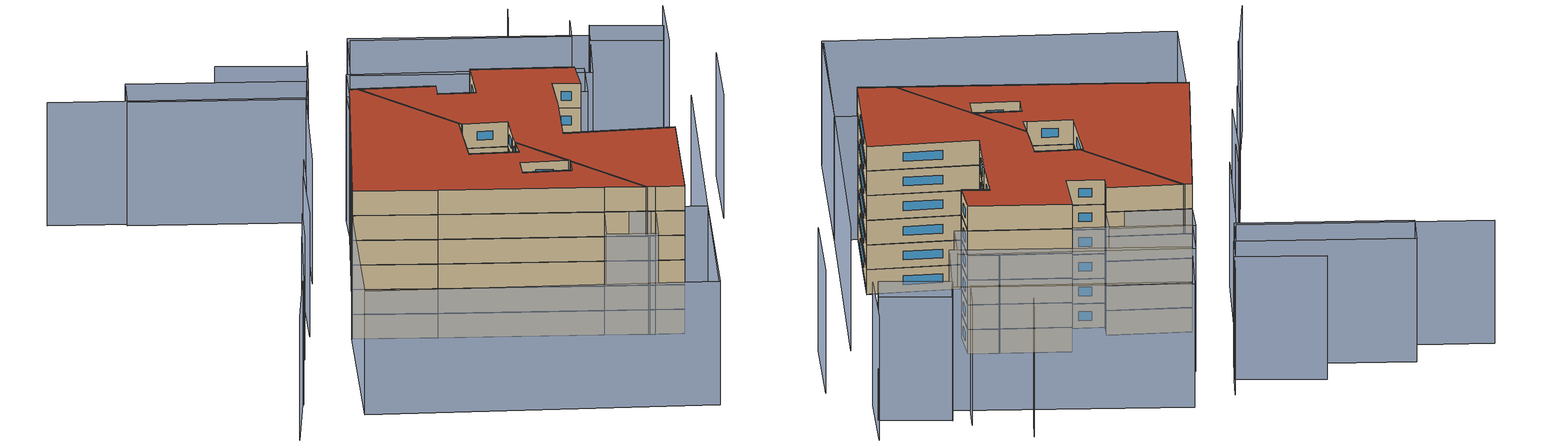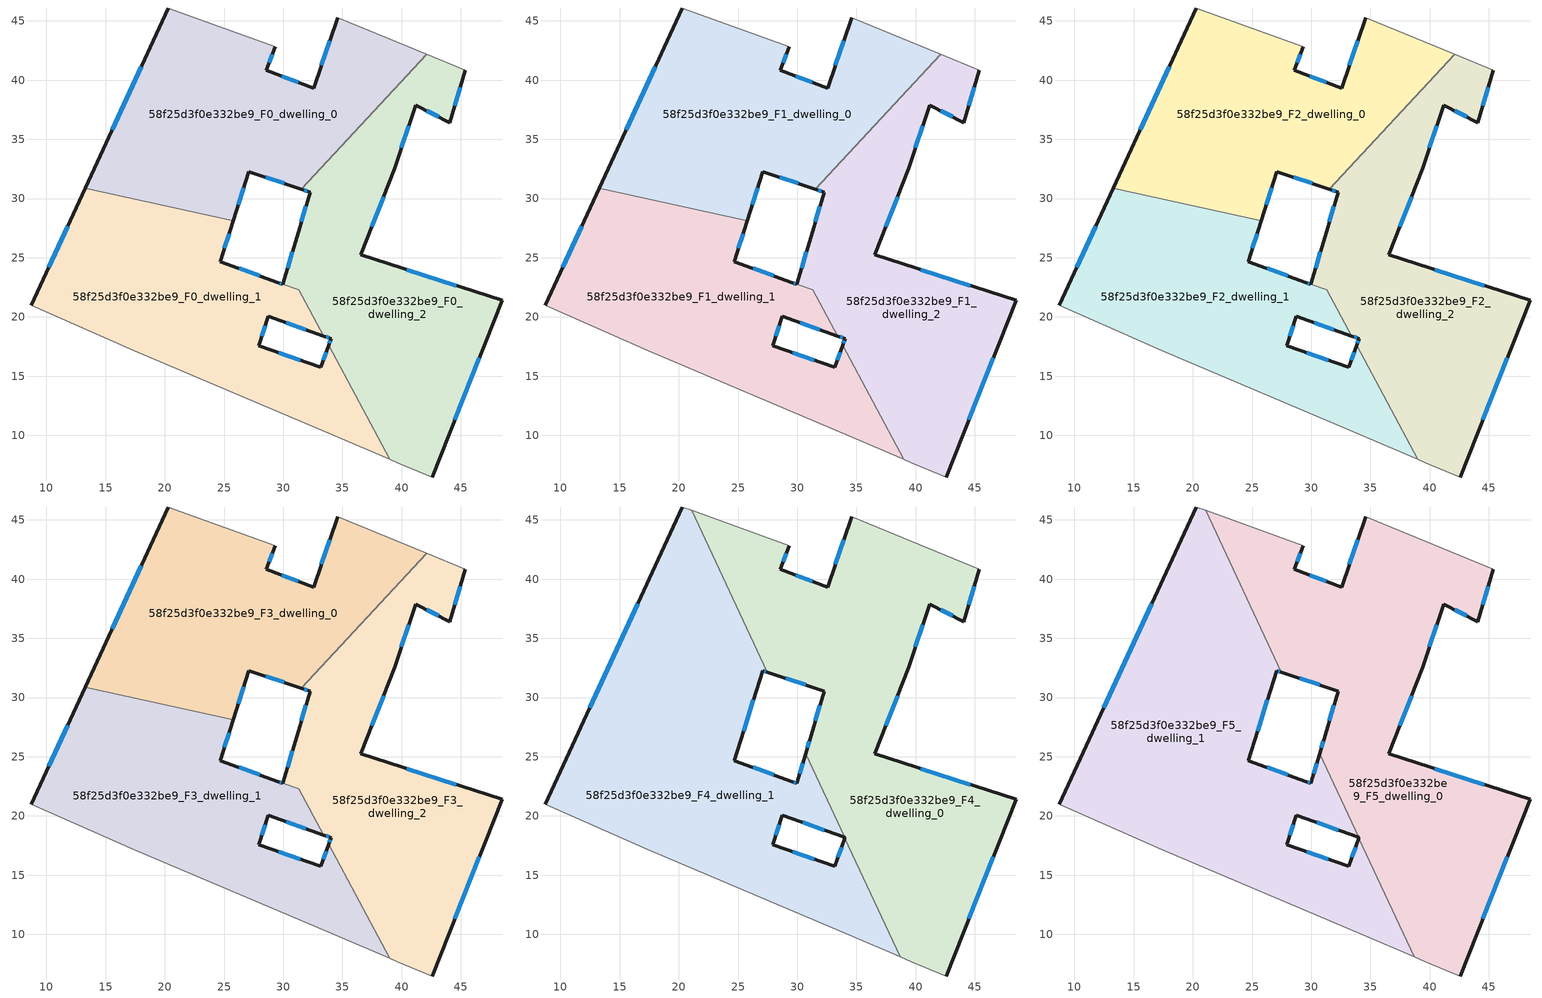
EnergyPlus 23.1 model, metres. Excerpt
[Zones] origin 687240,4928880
58f25d3f0e332be9_F0_dwelling_0
 floor ground (EU_floor_Construction): 31.52,30.8 42.1,42.18 34.59,45.27 32.55,39.31 28.55,40.85 29.3,42.82 20.3,46.1 13.28,30.87 25.77,28.14 27.08,32.27 z0
 wall outside (EU_wall_Construction): 29.3,42.82 28.55,40.85 32.55,39.31 34.59,45.27 / 31.52,30.8 27.08,32.27 25.77,28.14 / 13.28,30.87 20.3,46.1 z0:3
 wall adiabatic (EU_wall_Construction): 34.59,45.27 42.1,42.18 / 20.3,46.1 29.3,42.82 z0:3
 wall to 58f25d3f0e332be9_F0_dwelling_2 (EU_wall_Construction): 42.1,42.18 31.52,30.8 z0:3
 wall to 58f25d3f0e332be9_F0_dwelling_1 (EU_wall_Construction): 25.77,28.14 13.28,30.87 z0:3
 window (EU_Window_Construction): 29.06,42.18 28.8,41.49 / 29.85,40.35 31.25,39.81 / 33.22,41.24 33.93,43.33 / 30.08,31.28 28.53,31.79 / 26.66,30.92 26.2,29.48 / 15.56,35.82 18.02,41.14 z0.98:2.02
58f25d3f0e332be9_F0_dwelling_1
 floor ground (EU_floor_Construction): 39.01,7.96 33.83,17.6 33.14,15.76 27.91,17.57 28.74,20.07 33.41,18.39 31.3,22.32 29.97,22.78 29.59,22.91 24.67,24.68 25.77,28.14 13.28,30.87 8.72,20.98 17.4,17.16 34.35,9.96 z0
 wall outside (EU_wall_Construction): 33.41,18.39 28.74,20.07 27.91,17.57 33.14,15.76 33.83,17.6 / 8.72,20.98 13.28,30.87 / 25.77,28.14 24.67,24.68 29.59,22.91 29.97,22.78 z0:3
 wall to 58f25d3f0e332be9_F0_dwelling_2 (EU_wall_Construction): 33.83,17.6 39.01,7.96 / 29.97,22.78 31.3,22.32 33.41,18.39 z0:3
 wall adiabatic (EU_wall_Construction): 39.01,7.96 34.35,9.96 17.4,17.16 8.72,20.98 z0:3
 window (EU_Window_Construction): 26.27,24.1 27.99,23.48 / 29.71,22.86 29.85,22.82 / 31.89,18.94 30.26,19.52 / 28.47,19.25 28.18,18.38 / 29.61,16.98 31.44,16.34 / 33.37,16.36 33.61,17 / 10.21,24.19 11.8,27.65 / 25.42,27.01 25.03,25.8 z0.98:2.02
58f25d3f0e332be9_F0_dwelling_2
 floor ground (EU_floor_Construction): 42.57,6.49 48.48,21.42 36.52,25.24 39.4,32.55 41.17,37.9 44.05,36.41 45.37,40.84 42.1,42.18 31.52,30.8 32.26,30.56 31.16,26.84 29.97,22.78 31.3,22.32 33.41,18.39 34.04,18.17 33.83,17.6 39.01,7.96 39.61,7.71 z0
 wall outside (EU_wall_Construction): 45.37,40.84 44.05,36.41 41.17,37.9 39.4,32.55 36.52,25.24 48.48,21.42 42.57,6.49 / 33.83,17.6 34.04,18.17 33.41,18.39 / 29.97,22.78 31.16,26.84 32.26,30.56 31.52,30.8 z0:3
 wall adiabatic (EU_wall_Construction): 42.1,42.18 45.37,40.84 / 42.57,6.49 39.61,7.71 39.01,7.96 z0:3
 window (EU_Window_Construction): 31.52,28.05 31.91,29.35 / 32.02,30.64 31.76,30.72 / 44.94,39.4 44.48,37.85 / 43.12,36.89 42.11,37.41 / 40.6,36.16 39.98,34.29 / 38.47,30.17 37.46,27.61 / 40.41,23.99 44.59,22.66 / 46.56,16.56 44.49,11.34 / 33.9,17.79 33.97,17.98 / 33.84,18.24 33.62,18.32 / 30.36,24.1 30.78,25.52 z0.98:2.02
58f25d3f0e332be9_F1_dwelling_0
 floor to 58f25d3f0e332be9_F0_dwelling_0 (EU_floor_Construction): 31.52,30.8 42.1,42.18 34.59,45.27 32.55,39.31 28.55,40.85 29.3,42.82 20.3,46.1 13.28,30.87 25.77,28.14 27.08,32.27 z3
 wall outside (EU_wall_Construction): 29.3,42.82 28.55,40.85 32.55,39.31 34.59,45.27 / 31.52,30.8 27.08,32.27 25.77,28.14 / 13.28,30.87 20.3,46.1 z3:6
 wall adiabatic (EU_wall_Construction): 34.59,45.27 42.1,42.18 / 20.3,46.1 29.3,42.82 z3:6
 wall to 58f25d3f0e332be9_F1_dwelling_2 (EU_wall_Construction): 42.1,42.18 31.52,30.8 z3:6
 wall to 58f25d3f0e332be9_F1_dwelling_1 (EU_wall_Construction): 25.77,28.14 13.28,30.87 z3:6
 window (EU_Window_Construction): 29.06,42.18 28.8,41.49 / 29.85,40.35 31.25,39.81 / 33.22,41.24 33.93,43.33 / 30.08,31.28 28.53,31.79 / 26.66,30.92 26.2,29.48 / 15.56,35.82 18.02,41.14 z3.98:5.02
58f25d3f0e332be9_F1_dwelling_1
 floor to 58f25d3f0e332be9_F0_dwelling_1 (EU_floor_Construction): 39.01,7.96 33.83,17.6 33.14,15.76 27.91,17.57 28.74,20.07 33.41,18.39 31.3,22.32 29.97,22.78 29.59,22.91 24.67,24.68 25.77,28.14 13.28,30.87 8.72,20.98 17.4,17.16 34.35,9.96 z3
 wall outside (EU_wall_Construction): 33.41,18.39 28.74,20.07 27.91,17.57 33.14,15.76 33.83,17.6 / 8.72,20.98 13.28,30.87 / 25.77,28.14 24.67,24.68 29.59,22.91 29.97,22.78 z3:6
 wall to 58f25d3f0e332be9_F1_dwelling_2 (EU_wall_Construction): 33.83,17.6 39.01,7.96 / 29.97,22.78 31.3,22.32 33.41,18.39 z3:6
 wall adiabatic (EU_wall_Construction): 39.01,7.96 34.35,9.96 17.4,17.16 8.72,20.98 z3:6
 window (EU_Window_Construction): 26.27,24.1 27.99,23.48 / 29.71,22.86 29.85,22.82 / 31.89,18.94 30.26,19.52 / 28.47,19.25 28.18,18.38 / 29.61,16.98 31.44,16.34 / 33.37,16.36 33.61,17 / 10.21,24.19 11.8,27.65 / 25.42,27.01 25.03,25.8 z3.98:5.02
58f25d3f0e332be9_F1_dwelling_2
 floor to 58f25d3f0e332be9_F0_dwelling_2 (EU_floor_Construction): 42.57,6.49 48.48,21.42 36.52,25.24 39.4,32.55 41.17,37.9 44.05,36.41 45.37,40.84 42.1,42.18 31.52,30.8 32.26,30.56 31.16,26.84 29.97,22.78 31.3,22.32 33.41,18.39 34.04,18.17 33.83,17.6 39.01,7.96 39.61,7.71 z3
 wall outside (EU_wall_Construction): 45.37,40.84 44.05,36.41 41.17,37.9 39.4,32.55 36.52,25.24 48.48,21.42 42.57,6.49 / 33.83,17.6 34.04,18.17 33.41,18.39 / 29.97,22.78 31.16,26.84 32.26,30.56 31.52,30.8 z3:6
 wall adiabatic (EU_wall_Construction): 42.1,42.18 45.37,40.84 / 42.57,6.49 39.61,7.71 39.01,7.96 z3:6
 window (EU_Window_Construction): 31.52,28.05 31.91,29.35 / 32.02,30.64 31.76,30.72 / 44.94,39.4 44.48,37.85 / 43.12,36.89 42.11,37.41 / 40.6,36.16 39.98,34.29 / 38.47,30.17 37.46,27.61 / 40.41,23.99 44.59,22.66 / 46.56,16.56 44.49,11.34 / 33.9,17.79 33.97,17.98 / 33.84,18.24 33.62,18.32 / 30.36,24.1 30.78,25.52 z3.98:5.02
58f25d3f0e332be9_F2_dwelling_0
 floor to 58f25d3f0e332be9_F1_dwelling_0 (EU_floor_Construction): 31.52,30.8 42.1,42.18 34.59,45.27 32.55,39.31 28.55,40.85 29.3,42.82 20.3,46.1 13.28,30.87 25.77,28.14 27.08,32.27 z6
 wall outside (EU_wall_Construction): 29.3,42.82 28.55,40.85 32.55,39.31 34.59,45.27 / 31.52,30.8 27.08,32.27 25.77,28.14 / 13.28,30.87 20.3,46.1 z6:9
 wall adiabatic (EU_wall_Construction): 34.59,45.27 42.1,42.18 / 20.3,46.1 29.3,42.82 z6:9
 wall to 58f25d3f0e332be9_F2_dwelling_2 (EU_wall_Construction): 42.1,42.18 31.52,30.8 z6:9
 wall to 58f25d3f0e332be9_F2_dwelling_1 (EU_wall_Construction): 25.77,28.14 13.28,30.87 z6:9
 window (EU_Window_Construction): 29.06,42.18 28.8,41.49 / 29.85,40.35 31.25,39.81 / 33.22,41.24 33.93,43.33 / 30.08,31.28 28.53,31.79 / 26.66,30.92 26.2,29.48 / 15.56,35.82 18.02,41.14 z6.98:8.02
58f25d3f0e332be9_F2_dwelling_1
 floor to 58f25d3f0e332be9_F1_dwelling_1 (EU_floor_Construction): 39.01,7.96 33.83,17.6 33.14,15.76 27.91,17.57 28.74,20.07 33.41,18.39 31.3,22.32 29.97,22.78 29.59,22.91 24.67,24.68 25.77,28.14 13.28,30.87 8.72,20.98 17.4,17.16 34.35,9.96 z6
 wall outside (EU_wall_Construction): 33.41,18.39 28.74,20.07 27.91,17.57 33.14,15.76 33.83,17.6 / 8.72,20.98 13.28,30.87 / 25.77,28.14 24.67,24.68 29.59,22.91 29.97,22.78 z6:9
 wall to 58f25d3f0e332be9_F2_dwelling_2 (EU_wall_Construction): 33.83,17.6 39.01,7.96 / 29.97,22.78 31.3,22.32 33.41,18.39 z6:9
 wall adiabatic (EU_wall_Construction): 39.01,7.96 34.35,9.96 17.4,17.16 8.72,20.98 z6:9
 window (EU_Window_Construction): 26.27,24.1 27.99,23.48 / 29.71,22.86 29.85,22.82 / 31.89,18.94 30.26,19.52 / 28.47,19.25 28.18,18.38 / 29.61,16.98 31.44,16.34 / 33.37,16.36 33.61,17 / 10.21,24.19 11.8,27.65 / 25.42,27.01 25.03,25.8 z6.98:8.02
58f25d3f0e332be9_F2_dwelling_2
 floor to 58f25d3f0e332be9_F1_dwelling_2 (EU_floor_Construction): 42.57,6.49 48.48,21.42 36.52,25.24 39.4,32.55 41.17,37.9 44.05,36.41 45.37,40.84 42.1,42.18 31.52,30.8 32.26,30.56 31.16,26.84 29.97,22.78 31.3,22.32 33.41,18.39 34.04,18.17 33.83,17.6 39.01,7.96 39.61,7.71 z6
 wall outside (EU_wall_Construction): 45.37,40.84 44.05,36.41 41.17,37.9 39.4,32.55 36.52,25.24 48.48,21.42 42.57,6.49 / 33.83,17.6 34.04,18.17 33.41,18.39 / 29.97,22.78 31.16,26.84 32.26,30.56 31.52,30.8 z6:9
 wall adiabatic (EU_wall_Construction): 42.1,42.18 45.37,40.84 / 42.57,6.49 39.61,7.71 39.01,7.96 z6:9
 window (EU_Window_Construction): 31.52,28.05 31.91,29.35 / 32.02,30.64 31.76,30.72 / 44.94,39.4 44.48,37.85 / 43.12,36.89 42.11,37.41 / 40.6,36.16 39.98,34.29 / 38.47,30.17 37.46,27.61 / 40.41,23.99 44.59,22.66 / 46.56,16.56 44.49,11.34 / 33.9,17.79 33.97,17.98 / 33.84,18.24 33.62,18.32 / 30.36,24.1 30.78,25.52 z6.98:8.02
58f25d3f0e332be9_F3_dwelling_0
 floor to 58f25d3f0e332be9_F2_dwelling_0 (EU_floor_Construction): 31.52,30.8 42.1,42.18 34.59,45.27 32.55,39.31 28.55,40.85 29.3,42.82 20.3,46.1 13.28,30.87 25.77,28.14 27.08,32.27 z9
 wall outside (EU_wall_Construction): 29.3,42.82 28.55,40.85 32.55,39.31 34.59,45.27 / 31.52,30.8 27.08,32.27 25.77,28.14 / 13.28,30.87 20.3,46.1 z9:12
 wall adiabatic (EU_wall_Construction): 34.59,45.27 42.1,42.18 / 20.3,46.1 29.3,42.82 z9:12
 wall to 58f25d3f0e332be9_F3_dwelling_2 (EU_wall_Construction): 42.1,42.18 31.52,30.8 z9:12
 wall to 58f25d3f0e332be9_F3_dwelling_1 (EU_wall_Construction): 25.77,28.14 13.28,30.87 z9:12
 window (EU_Window_Construction): 29.06,42.18 28.8,41.49 / 29.85,40.35 31.25,39.81 / 33.22,41.24 33.93,43.33 / 30.08,31.28 28.53,31.79 / 26.66,30.92 26.2,29.48 / 15.56,35.82 18.02,41.14 z9.98:11.02
58f25d3f0e332be9_F3_dwelling_1
 floor to 58f25d3f0e332be9_F2_dwelling_1 (EU_floor_Construction): 39.01,7.96 33.83,17.6 33.14,15.76 27.91,17.57 28.74,20.07 33.41,18.39 31.3,22.32 29.97,22.78 29.59,22.91 24.67,24.68 25.77,28.14 13.28,30.87 8.72,20.98 17.4,17.16 34.35,9.96 z9
 wall outside (EU_wall_Construction): 33.41,18.39 28.74,20.07 27.91,17.57 33.14,15.76 33.83,17.6 / 8.72,20.98 13.28,30.87 / 25.77,28.14 24.67,24.68 29.59,22.91 29.97,22.78 z9:12
 wall to 58f25d3f0e332be9_F3_dwelling_2 (EU_wall_Construction): 33.83,17.6 39.01,7.96 / 29.97,22.78 31.3,22.32 33.41,18.39 z9:12
 wall adiabatic (EU_wall_Construction): 39.01,7.96 34.35,9.96 17.4,17.16 8.72,20.98 z9:12
 window (EU_Window_Construction): 26.27,24.1 27.99,23.48 / 29.71,22.86 29.85,22.82 / 31.89,18.94 30.26,19.52 / 28.47,19.25 28.18,18.38 / 29.61,16.98 31.44,16.34 / 33.37,16.36 33.61,17 / 10.21,24.19 11.8,27.65 / 25.42,27.01 25.03,25.8 z9.98:11.02
58f25d3f0e332be9_F3_dwelling_2
 floor to 58f25d3f0e332be9_F2_dwelling_2 (EU_floor_Construction): 42.57,6.49 48.48,21.42 36.52,25.24 39.4,32.55 41.17,37.9 44.05,36.41 45.37,40.84 42.1,42.18 31.52,30.8 32.26,30.56 31.16,26.84 29.97,22.78 31.3,22.32 33.41,18.39 34.04,18.17 33.83,17.6 39.01,7.96 39.61,7.71 z9
 wall outside (EU_wall_Construction): 45.37,40.84 44.05,36.41 41.17,37.9 39.4,32.55 36.52,25.24 48.48,21.42 42.57,6.49 / 33.83,17.6 34.04,18.17 33.41,18.39 / 29.97,22.78 31.16,26.84 32.26,30.56 31.52,30.8 z9:12
 wall adiabatic (EU_wall_Construction): 42.1,42.18 45.37,40.84 / 42.57,6.49 39.61,7.71 39.01,7.96 z9:12
 window (EU_Window_Construction): 31.52,28.05 31.91,29.35 / 32.02,30.64 31.76,30.72 / 44.94,39.4 44.48,37.85 / 43.12,36.89 42.11,37.41 / 40.6,36.16 39.98,34.29 / 38.47,30.17 37.46,27.61 / 40.41,23.99 44.59,22.66 / 46.56,16.56 44.49,11.34 / 33.9,17.79 33.97,17.98 / 33.84,18.24 33.62,18.32 / 30.36,24.1 30.78,25.52 z9.98:11.02
58f25d3f0e332be9_F4_dwelling_0
 floor to 58f25d3f0e332be9_F3_dwelling_0 (EU_floor_Construction): 31.52,30.8 42.1,42.18 34.59,45.27 32.55,39.31 28.55,40.85 29.3,42.82 21.08,45.81 27.47,32.14 z12
 floor to 58f25d3f0e332be9_F3_dwelling_2 (EU_floor_Construction): 42.57,6.49 48.48,21.42 36.52,25.24 39.4,32.55 41.17,37.9 44.05,36.41 45.37,40.84 42.1,42.18 31.52,30.8 32.26,30.56 31.16,26.84 30.69,25.24 33.99,18.19 34.04,18.17 34.02,18.11 37.15,11.43 39.01,7.97 39.61,7.71 z12
 floor to 58f25d3f0e332be9_F3_dwelling_1 (EU_floor_Construction): 39.01,7.97 37.15,11.43 38.71,8.09 z12
 wall outside (EU_wall_Construction): 45.37,40.84 44.05,36.41 41.17,37.9 39.4,32.55 36.52,25.24 48.48,21.42 42.57,6.49 / 34.02,18.11 34.04,18.17 33.99,18.18 / 30.69,25.24 31.16,26.84 32.26,30.56 27.47,32.14 / 29.3,42.82 28.55,40.85 32.55,39.31 34.59,45.27 z12:15
 wall adiabatic (EU_wall_Construction): 34.59,45.27 45.37,40.84 / 42.57,6.49 39.61,7.71 38.71,8.09 / 21.08,45.81 29.3,42.82 z12:15
 wall to 58f25d3f0e332be9_F4_dwelling_1 (EU_wall_Construction): 38.71,8.09 34.02,18.11 / 33.99,18.18 30.69,25.24 / 27.47,32.14 21.08,45.81 z12:15
 window (EU_Window_Construction): 33.22,41.24 33.93,43.33 / 44.94,39.4 44.48,37.85 / 43.12,36.89 42.11,37.41 / 40.6,36.16 39.98,34.29 / 38.47,30.17 37.46,27.61 / 40.41,23.99 44.59,22.66 / 46.56,16.56 44.49,11.34 / 30.85,25.76 31.01,26.32 / 31.52,28.05 31.91,29.35 / 30.7,31.07 29.03,31.62 / 29.06,42.18 28.8,41.49 / 29.85,40.35 31.25,39.81 z12.98:14.02
58f25d3f0e332be9_F4_dwelling_1
 floor to 58f25d3f0e332be9_F3_dwelling_1 (EU_floor_Construction): 38.71,8.09 37.15,11.43 33.83,17.6 33.14,15.76 27.91,17.57 28.74,20.07 33.41,18.39 31.3,22.32 29.97,22.78 29.59,22.91 24.67,24.68 25.77,28.14 13.28,30.86 8.72,20.98 17.4,17.16 34.35,9.96 z12
 floor to 58f25d3f0e332be9_F3_dwelling_0 (EU_floor_Construction): 25.77,28.14 27.08,32.27 27.47,32.14 21.08,45.81 20.3,46.1 13.28,30.86 z12
 floor to 58f25d3f0e332be9_F3_dwelling_2 (EU_floor_Construction): 37.15,11.43 34.02,18.11 33.83,17.6 z12; 33.99,18.19 30.69,25.24 29.97,22.78 31.3,22.32 33.41,18.39 z12
 wall outside (EU_wall_Construction): 27.47,32.14 27.08,32.27 24.67,24.68 29.59,22.91 29.97,22.78 30.69,25.24 / 33.99,18.18 28.74,20.07 27.91,17.57 33.14,15.76 34.02,18.11 / 8.72,20.98 20.3,46.1 z12:15
 wall adiabatic (EU_wall_Construction): 38.71,8.09 34.35,9.96 17.4,17.16 8.72,20.98 / 20.3,46.1 21.08,45.81 z12:15
 window (EU_Window_Construction): 27.34,32.18 27.21,32.22 / 26.3,29.8 25.46,27.14 / 26.27,24.1 27.99,23.48 / 29.72,22.86 29.85,22.82 / 30.21,23.58 30.46,24.44 / 32.28,18.8 30.45,19.45 / 28.47,19.25 28.18,18.38 / 29.61,16.98 31.44,16.34 / 33.43,16.52 33.74,17.35 / 12.49,29.15 16.54,37.93 z12.98:14.02
58f25d3f0e332be9_F5_dwelling_0
 floor to 58f25d3f0e332be9_F4_dwelling_0 (EU_floor_Construction): 42.57,6.49 48.48,21.42 36.52,25.24 39.4,32.55 41.17,37.9 44.05,36.41 45.37,40.84 34.59,45.27 32.55,39.31 28.55,40.85 29.3,42.82 21.08,45.81 27.47,32.14 32.26,30.56 31.16,26.84 30.69,25.24 33.99,18.18 34.04,18.17 34.02,18.11 38.71,8.09 39.61,7.71 z15
 wall outside (EU_wall_Construction): 45.37,40.84 44.05,36.41 41.17,37.9 39.4,32.55 36.52,25.24 48.48,21.42 42.57,6.49 / 34.02,18.11 34.04,18.17 33.99,18.18 / 30.69,25.24 31.16,26.84 32.26,30.56 27.47,32.14 / 29.3,42.82 28.55,40.85 32.55,39.31 34.59,45.27 z15:18
 wall adiabatic (EU_wall_Construction): 34.59,45.27 45.37,40.84 / 42.57,6.49 39.61,7.71 38.71,8.09 / 21.08,45.81 29.3,42.82 z15:18
 wall to 58f25d3f0e332be9_F5_dwelling_1 (EU_wall_Construction): 38.71,8.09 34.02,18.11 / 33.99,18.18 30.69,25.24 / 27.47,32.14 21.08,45.81 z15:18
 window (EU_Window_Construction): 33.22,41.24 33.93,43.33 / 44.94,39.4 44.48,37.85 / 43.12,36.89 42.11,37.41 / 40.6,36.16 39.98,34.29 / 38.47,30.17 37.46,27.61 / 40.41,23.99 44.59,22.66 / 46.56,16.56 44.49,11.34 / 30.85,25.76 31.01,26.32 / 31.52,28.05 31.91,29.35 / 30.7,31.07 29.03,31.62 / 29.06,42.18 28.8,41.49 / 29.85,40.35 31.25,39.81 z15.98:17.02
 roof outside (EU_roof_Construction): 45.37,40.84 44.05,36.41 41.17,37.9 39.4,32.55 36.52,25.24 48.48,21.42 42.57,6.49 39.61,7.71 38.71,8.09 34.02,18.11 34.04,18.17 33.99,18.18 30.69,25.24 31.16,26.84 32.26,30.56 27.47,32.14 21.08,45.81 29.3,42.82 28.55,40.85 32.55,39.31 34.59,45.27 z18
58f25d3f0e332be9_F5_dwelling_1
 floor to 58f25d3f0e332be9_F4_dwelling_1 (EU_floor_Construction): 38.71,8.09 34.02,18.11 33.14,15.76 27.91,17.57 28.74,20.07 33.99,18.18 30.69,25.24 29.97,22.78 29.59,22.91 24.67,24.68 27.08,32.27 27.47,32.14 21.08,45.81 20.3,46.1 8.72,20.98 17.4,17.16 34.35,9.96 z15
 wall outside (EU_wall_Construction): 27.47,32.14 27.08,32.27 24.67,24.68 29.59,22.91 29.97,22.78 30.69,25.24 / 33.99,18.18 28.74,20.07 27.91,17.57 33.14,15.76 34.02,18.11 / 8.72,20.98 20.3,46.1 z15:18
 wall adiabatic (EU_wall_Construction): 38.71,8.09 34.35,9.96 17.4,17.16 8.72,20.98 / 20.3,46.1 21.08,45.81 z15:18
 window (EU_Window_Construction): 27.34,32.18 27.21,32.22 / 26.3,29.8 25.46,27.14 / 26.27,24.1 27.99,23.48 / 29.72,22.86 29.85,22.82 / 30.21,23.58 30.46,24.44 / 32.28,18.8 30.45,19.45 / 28.47,19.25 28.18,18.38 / 29.61,16.98 31.44,16.34 / 33.43,16.52 33.74,17.35 / 12.49,29.15 16.54,37.93 z15.98:17.02
 roof outside (EU_roof_Construction): 21.08,45.81 27.47,32.14 27.08,32.27 24.67,24.68 29.59,22.91 29.97,22.78 30.69,25.24 33.99,18.18 28.74,20.07 27.91,17.57 33.14,15.76 34.02,18.11 38.71,8.09 34.35,9.96 17.4,17.16 8.72,20.98 20.3,46.1 z18
shading: 37.74,-12.45 56.67,34.39 / -3.92,7.38 -8.32,-1.09 / 1.19,18.37 -3.81,7.34 / 3.93,23.96 1.49,18.24 / 59.94,32.92 64.09,43.62 / 10.37,37.11 8.43,32.37 / -8.72,63.25 17.69,52.09 / 17.69,52.09 11.12,36.54 / 8.38,33.05 4.7,23.66 / 60.8,48.82 64.13,57.54 / 53.11,58.29 51.53,54.47 / 51.53,54.47 28.79,63.88 / 21.6,60.03 19.91,56.06 / 23.27,63.44 21.63,59.78 / 21.63,59.78 12.19,64.01 / 48.23,64.08 46.57,60.4 / 37.91,-12.53 1.1,1.99 / 1.1,1.99 8.61,21.02 / 8.61,21.02 45.42,6.5 / 45.42,6.5 37.91,-12.53 / 34.35,9.96 39.61,7.71 / 39.61,7.71 37.26,2.21 / 37.26,2.21 32,4.46 / 32,4.46 34.35,9.96 / 29.37,42.79 20.3,46.1 / 20.3,46.1 21.85,50.33 / 21.85,50.33 30.91,47.03 / 30.91,47.03 29.37,42.79 / 46.74,40.28 22.16,50.02 / 22.16,50.02 24.48,55.85 / 24.48,55.85 49.06,46.11 / 49.06,46.11 46.74,40.28 / 54.54,56.27 61.97,52.69 / 61.97,52.69 60.19,48.98 / 60.19,48.98 52.75,52.56 / 52.75,52.56 54.54,56.27 / 49.42,44.66 24.74,55.38 / 24.74,55.38 28.73,64.58 / 28.73,64.58 53.42,53.86 / 53.42,53.86 49.42,44.66 / 1.25,64.01 19.7,56.15 / 19.7,56.15 17.77,51.61 / 17.77,51.61 -0.68,59.47 / -0.68,59.47 1.25,64.01 z0:15
[Building]
EU S2 Campaign: North Axis=0; Terrain=City; Solar Distribution=FullExterior
[Site:Location]
Bologna: Latitude=44.5; Longitude=11.25; Time Zone=1; Elevation=37
[SizingPeriod:WeatherFileDays]
AnnualSizingPeriod: Begin Month=1; Begin Day of Month=1; End Month=12; End Day of Month=31; Day of Week for Start Day=Monday; Use Weather File Daylight Saving Period=No; Use Weather File Rain and Snow Indicators=No
[MATERIAL]
EU_InternalMass_Material: Roughness=MediumRough; Thickness=0.1; Conductivity=1; Density=1800; Specific Heat=900; Thermal Absorptance=0.9; Solar Absorptance=0.7; Visible Absorptance=0.7
[MATERIAL:NOMASS] Roughness=MediumRough; Thermal Absorptance=0.9; Solar Absorptance=0.7; Visible Absorptance=0.7
Name | Thermal Resistance
EU_wall_NoMass | 0.905828
EU_roof_NoMass | 0.37593
EU_floor_NoMass | 0.67114
[WINDOWMATERIAL:SIMPLEGLAZINGSYSTEM]
EU_Window_SimpleGlazing: UFactor=4.52486; Solar Heat Gain Coefficient=0.85; Visible Transmittance=0.85
[CONSTRUCTION]
EU_wall_Construction: EU_wall_NoMass
EU_roof_Construction: EU_roof_NoMass
EU_floor_Construction: EU_floor_NoMass
EU_InternalMass_Construction: EU_InternalMass_Material
EU_Window_Construction: EU_Window_SimpleGlazing
[ZONE] Type=1; Multiplier=1; Ceiling Height=autocalculate; Floor Area=autocalculate; Part of Total Floor Area=Yes
Name | Volume
58f25d3f0e332be9_F0_dwelling_0; 58f25d3f0e332be9_F1_dwelling_0; 58f25d3f0e332be9_F2_dwelling_0; 58f25d3f0e332be9_F3_dwelling_0 | 838.966
58f25d3f0e332be9_F4_dwelling_0; 58f25d3f0e332be9_F5_dwelling_0 | 1258.39
58f25d3f0e332be9_F0_dwelling_1; 58f25d3f0e332be9_F1_dwelling_1; 58f25d3f0e332be9_F2_dwelling_1; 58f25d3f0e332be9_F3_dwelling_1 | 836.062
58f25d3f0e332be9_F4_dwelling_1; 58f25d3f0e332be9_F5_dwelling_1 | 1258.44
58f25d3f0e332be9_F0_dwelling_2; 58f25d3f0e332be9_F1_dwelling_2; 58f25d3f0e332be9_F2_dwelling_2; 58f25d3f0e332be9_F3_dwelling_2 | 841.813
[INTERNALMASS] Construction=EU_InternalMass_Construction
Name | Zone or ZoneList | Surface Area
58f25d3f0e332be9_F0_dwelling_0_EU_InternalMass | 58f25d3f0e332be9_F0_dwelling_0 | 279.656
58f25d3f0e332be9_F0_dwelling_1_EU_InternalMass | 58f25d3f0e332be9_F0_dwelling_1 | 278.689
58f25d3f0e332be9_F0_dwelling_2_EU_InternalMass | 58f25d3f0e332be9_F0_dwelling_2 | 280.605
58f25d3f0e332be9_F1_dwelling_0_EU_InternalMass | 58f25d3f0e332be9_F1_dwelling_0 | 279.656
58f25d3f0e332be9_F1_dwelling_1_EU_InternalMass | 58f25d3f0e332be9_F1_dwelling_1 | 278.689
58f25d3f0e332be9_F1_dwelling_2_EU_InternalMass | 58f25d3f0e332be9_F1_dwelling_2 | 280.605
58f25d3f0e332be9_F2_dwelling_0_EU_InternalMass | 58f25d3f0e332be9_F2_dwelling_0 | 279.656
58f25d3f0e332be9_F2_dwelling_1_EU_InternalMass | 58f25d3f0e332be9_F2_dwelling_1 | 278.689
58f25d3f0e332be9_F2_dwelling_2_EU_InternalMass | 58f25d3f0e332be9_F2_dwelling_2 | 280.605
58f25d3f0e332be9_F3_dwelling_0_EU_InternalMass | 58f25d3f0e332be9_F3_dwelling_0 | 279.656
58f25d3f0e332be9_F3_dwelling_1_EU_InternalMass | 58f25d3f0e332be9_F3_dwelling_1 | 278.689
58f25d3f0e332be9_F3_dwelling_2_EU_InternalMass | 58f25d3f0e332be9_F3_dwelling_2 | 280.605
58f25d3f0e332be9_F4_dwelling_0_EU_InternalMass | 58f25d3f0e332be9_F4_dwelling_0 | 419.462
58f25d3f0e332be9_F4_dwelling_1_EU_InternalMass | 58f25d3f0e332be9_F4_dwelling_1 | 419.481
58f25d3f0e332be9_F5_dwelling_0_EU_InternalMass | 58f25d3f0e332be9_F5_dwelling_0 | 419.462
58f25d3f0e332be9_F5_dwelling_1_EU_InternalMass | 58f25d3f0e332be9_F5_dwelling_1 | 419.481
[OTHEREQUIPMENT] Fuel Type=Electricity; Design Level Calculation Method=Watts/Area; Power per Zone Floor Area=1; Fraction Latent=0; Fraction Radiant=0; Fraction Lost=0; Carbon Dioxide Generation Rate=0; EndUse Subcategory=EU_Step8_InternalGains
Name | Zone or ZoneList or Space or SpaceList | Schedule
EU_Step8_InternalGain_58f25d3f0e332be9_F0_dwelling_0_f000 | 58f25d3f0e332be9_F0_dwelling_0 | EU_Step8_GainSchedule_58f25d3f0e332be9_F0_dwelling_0_f000
EU_Step8_InternalGain_58f25d3f0e332be9_F0_dwelling_1_f000 | 58f25d3f0e332be9_F0_dwelling_1 | EU_Step8_GainSchedule_58f25d3f0e332be9_F0_dwelling_1_f000
EU_Step8_InternalGain_58f25d3f0e332be9_F0_dwelling_2_f000 | 58f25d3f0e332be9_F0_dwelling_2 | EU_Step8_GainSchedule_58f25d3f0e332be9_F0_dwelling_2_f000
EU_Step8_InternalGain_58f25d3f0e332be9_F1_dwelling_0_f000 | 58f25d3f0e332be9_F1_dwelling_0 | EU_Step8_GainSchedule_58f25d3f0e332be9_F1_dwelling_0_f000
EU_Step8_InternalGain_58f25d3f0e332be9_F1_dwelling_1_f000 | 58f25d3f0e332be9_F1_dwelling_1 | EU_Step8_GainSchedule_58f25d3f0e332be9_F1_dwelling_1_f000
EU_Step8_InternalGain_58f25d3f0e332be9_F1_dwelling_2_f000 | 58f25d3f0e332be9_F1_dwelling_2 | EU_Step8_GainSchedule_58f25d3f0e332be9_F1_dwelling_2_f000
EU_Step8_InternalGain_58f25d3f0e332be9_F2_dwelling_0_f000 | 58f25d3f0e332be9_F2_dwelling_0 | EU_Step8_GainSchedule_58f25d3f0e332be9_F2_dwelling_0_f000
EU_Step8_InternalGain_58f25d3f0e332be9_F2_dwelling_1_f000 | 58f25d3f0e332be9_F2_dwelling_1 | EU_Step8_GainSchedule_58f25d3f0e332be9_F2_dwelling_1_f000
EU_Step8_InternalGain_58f25d3f0e332be9_F2_dwelling_2_f000 | 58f25d3f0e332be9_F2_dwelling_2 | EU_Step8_GainSchedule_58f25d3f0e332be9_F2_dwelling_2_f000
EU_Step8_InternalGain_58f25d3f0e332be9_F3_dwelling_0_f000 | 58f25d3f0e332be9_F3_dwelling_0 | EU_Step8_GainSchedule_58f25d3f0e332be9_F3_dwelling_0_f000
EU_Step8_InternalGain_58f25d3f0e332be9_F3_dwelling_1_f000 | 58f25d3f0e332be9_F3_dwelling_1 | EU_Step8_GainSchedule_58f25d3f0e332be9_F3_dwelling_1_f000
EU_Step8_InternalGain_58f25d3f0e332be9_F3_dwelling_2_f000 | 58f25d3f0e332be9_F3_dwelling_2 | EU_Step8_GainSchedule_58f25d3f0e332be9_F3_dwelling_2_f000
EU_Step8_InternalGain_58f25d3f0e332be9_F4_dwelling_0_f000 | 58f25d3f0e332be9_F4_dwelling_0 | EU_Step8_GainSchedule_58f25d3f0e332be9_F4_dwelling_0_f000
EU_Step8_InternalGain_58f25d3f0e332be9_F4_dwelling_1_f000 | 58f25d3f0e332be9_F4_dwelling_1 | EU_Step8_GainSchedule_58f25d3f0e332be9_F4_dwelling_1_f000
EU_Step8_InternalGain_58f25d3f0e332be9_F5_dwelling_0_f000 | 58f25d3f0e332be9_F5_dwelling_0 | EU_Step8_GainSchedule_58f25d3f0e332be9_F5_dwelling_0_f000
EU_Step8_InternalGain_58f25d3f0e332be9_F5_dwelling_1_f000 | 58f25d3f0e332be9_F5_dwelling_1 | EU_Step8_GainSchedule_58f25d3f0e332be9_F5_dwelling_1_f000
[ZONEVENTILATION:DESIGNFLOWRATE] Schedule=EU_AlwaysOn; Design Flow Rate Calculation Method=AirChanges/Hour; Air Changes per Hour=0.73129; Ventilation Type=Natural; Fan Pressure Rise=0; Fan Total Efficiency=1; Constant Term Coefficient=1; Temperature Term Coefficient=0; Velocity Term Coefficient=0; Velocity Squared Term Coefficient=0; Minimum Indoor Temperature=-100; Maximum Indoor Temperature=100; Delta Temperature=-100; Minimum Outdoor Temperature=-100; Maximum Outdoor Temperature=100; Maximum Wind Speed=40
Name | Zone or ZoneList or Space or SpaceList
EU_ConstantAir_58f25d3f0e332be9_F0_dwelling_0 | 58f25d3f0e332be9_F0_dwelling_0
EU_ConstantAir_58f25d3f0e332be9_F0_dwelling_1 | 58f25d3f0e332be9_F0_dwelling_1
EU_ConstantAir_58f25d3f0e332be9_F0_dwelling_2 | 58f25d3f0e332be9_F0_dwelling_2
EU_ConstantAir_58f25d3f0e332be9_F1_dwelling_0 | 58f25d3f0e332be9_F1_dwelling_0
EU_ConstantAir_58f25d3f0e332be9_F1_dwelling_1 | 58f25d3f0e332be9_F1_dwelling_1
EU_ConstantAir_58f25d3f0e332be9_F1_dwelling_2 | 58f25d3f0e332be9_F1_dwelling_2
EU_ConstantAir_58f25d3f0e332be9_F2_dwelling_0 | 58f25d3f0e332be9_F2_dwelling_0
EU_ConstantAir_58f25d3f0e332be9_F2_dwelling_1 | 58f25d3f0e332be9_F2_dwelling_1
EU_ConstantAir_58f25d3f0e332be9_F2_dwelling_2 | 58f25d3f0e332be9_F2_dwelling_2
EU_ConstantAir_58f25d3f0e332be9_F3_dwelling_0 | 58f25d3f0e332be9_F3_dwelling_0
EU_ConstantAir_58f25d3f0e332be9_F3_dwelling_1 | 58f25d3f0e332be9_F3_dwelling_1
EU_ConstantAir_58f25d3f0e332be9_F3_dwelling_2 | 58f25d3f0e332be9_F3_dwelling_2
EU_ConstantAir_58f25d3f0e332be9_F4_dwelling_0 | 58f25d3f0e332be9_F4_dwelling_0
EU_ConstantAir_58f25d3f0e332be9_F4_dwelling_1 | 58f25d3f0e332be9_F4_dwelling_1
EU_ConstantAir_58f25d3f0e332be9_F5_dwelling_0 | 58f25d3f0e332be9_F5_dwelling_0
EU_ConstantAir_58f25d3f0e332be9_F5_dwelling_1 | 58f25d3f0e332be9_F5_dwelling_1
[HVACTEMPLATE:THERMOSTAT] Constant Heating Setpoint=20; Constant Cooling Setpoint=50
EU_HeatOnly_58f25d3f0e332be9_F0_dwelling_0; EU_HeatOnly_58f25d3f0e332be9_F0_dwelling_1; EU_HeatOnly_58f25d3f0e332be9_F0_dwelling_2; EU_HeatOnly_58f25d3f0e332be9_F1_dwelling_0; EU_HeatOnly_58f25d3f0e332be9_F1_dwelling_1; EU_HeatOnly_58f25d3f0e332be9_F1_dwelling_2; EU_HeatOnly_58f25d3f0e332be9_F2_dwelling_0; EU_HeatOnly_58f25d3f0e332be9_F2_dwelling_1; EU_HeatOnly_58f25d3f0e332be9_F2_dwelling_2; EU_HeatOnly_58f25d3f0e332be9_F3_dwelling_0; EU_HeatOnly_58f25d3f0e332be9_F3_dwelling_1; EU_HeatOnly_58f25d3f0e332be9_F3_dwelling_2; EU_HeatOnly_58f25d3f0e332be9_F4_dwelling_0; EU_HeatOnly_58f25d3f0e332be9_F4_dwelling_1; EU_HeatOnly_58f25d3f0e332be9_F5_dwelling_0; EU_HeatOnly_58f25d3f0e332be9_F5_dwelling_1
[HVACTEMPLATE:ZONE:IDEALLOADSAIRSYSTEM] System Availability Schedule=EU_AlwaysOn; Maximum Heating Supply Air Temperature=50; Minimum Cooling Supply Air Temperature=13; Maximum Heating Supply Air Humidity Ratio=0.0156; Minimum Cooling Supply Air Humidity Ratio=0.0077; Heating Limit=NoLimit; Cooling Limit=NoLimit; Heating Availability Schedule=EU_AlwaysOn; Cooling Availability Schedule=EU_CoolingOff; Dehumidification Control Type=ConstantSensibleHeatRatio; Cooling Sensible Heat Ratio=0.7; Dehumidification Setpoint=60; Humidification Control Type=None; Humidification Setpoint=30; Outdoor Air Method=None; Outdoor Air Flow Rate per Person=0.00944; Outdoor Air Flow Rate per Zone Floor Area=0; Outdoor Air Flow Rate per Zone=0; Demand Controlled Ventilation Type=None; Outdoor Air Economizer Type=NoEconomizer; Heat Recovery Type=None; Sensible Heat Recovery Effectiveness=0.7; Latent Heat Recovery Effectiveness=0.65
Name | Template Thermostat
58f25d3f0e332be9_F0_dwelling_0 | EU_HeatOnly_58f25d3f0e332be9_F0_dwelling_0
58f25d3f0e332be9_F0_dwelling_1 | EU_HeatOnly_58f25d3f0e332be9_F0_dwelling_1
58f25d3f0e332be9_F0_dwelling_2 | EU_HeatOnly_58f25d3f0e332be9_F0_dwelling_2
58f25d3f0e332be9_F1_dwelling_0 | EU_HeatOnly_58f25d3f0e332be9_F1_dwelling_0
58f25d3f0e332be9_F1_dwelling_1 | EU_HeatOnly_58f25d3f0e332be9_F1_dwelling_1
58f25d3f0e332be9_F1_dwelling_2 | EU_HeatOnly_58f25d3f0e332be9_F1_dwelling_2
58f25d3f0e332be9_F2_dwelling_0 | EU_HeatOnly_58f25d3f0e332be9_F2_dwelling_0
58f25d3f0e332be9_F2_dwelling_1 | EU_HeatOnly_58f25d3f0e332be9_F2_dwelling_1
58f25d3f0e332be9_F2_dwelling_2 | EU_HeatOnly_58f25d3f0e332be9_F2_dwelling_2
58f25d3f0e332be9_F3_dwelling_0 | EU_HeatOnly_58f25d3f0e332be9_F3_dwelling_0
58f25d3f0e332be9_F3_dwelling_1 | EU_HeatOnly_58f25d3f0e332be9_F3_dwelling_1
58f25d3f0e332be9_F3_dwelling_2 | EU_HeatOnly_58f25d3f0e332be9_F3_dwelling_2
58f25d3f0e332be9_F4_dwelling_0 | EU_HeatOnly_58f25d3f0e332be9_F4_dwelling_0
58f25d3f0e332be9_F4_dwelling_1 | EU_HeatOnly_58f25d3f0e332be9_F4_dwelling_1
58f25d3f0e332be9_F5_dwelling_0 | EU_HeatOnly_58f25d3f0e332be9_F5_dwelling_0
58f25d3f0e332be9_F5_dwelling_1 | EU_HeatOnly_58f25d3f0e332be9_F5_dwelling_1
[SIZING:ZONE] Zone Cooling Design Supply Air Temperature Input Method=SupplyAirTemperature; Zone Cooling Design Supply Air Temperature=13; Zone Heating Design Supply Air Temperature Input Method=SupplyAirTemperature; Zone Heating Design Supply Air Temperature=50; Zone Cooling Design Supply Air Humidity Ratio=0.008; Zone Heating Design Supply Air Humidity Ratio=0.008; Cooling Design Air Flow Method=DesignDay; Cooling Design Air Flow Rate=0; Cooling Minimum Air Flow per Zone Floor Area=0.000762; Cooling Minimum Air Flow=0; Cooling Minimum Air Flow Fraction=0.2; Heating Design Air Flow Method=DesignDay; Heating Design Air Flow Rate=0; Heating Maximum Air Flow per Zone Floor Area=0.002032; Heating Maximum Air Flow=0.141576; Heating Maximum Air Flow Fraction=0.3; Account for Dedicated Outdoor Air System=No; Dedicated Outdoor Air System Control Strategy=NeutralSupplyAir; Dedicated Outdoor Air Low Setpoint Temperature for Design=autosize; Dedicated Outdoor Air High Setpoint Temperature for Design=autosize; Zone Load Sizing Method=Sensible Load Only No Latent Load; Zone Latent Cooling Design Supply Air Humidity Ratio Input Method=HumidityRatioDifference; Zone Cooling Design Supply Air Humidity Ratio Difference=0.005; Zone Latent Heating Design Supply Air Humidity Ratio Input Method=HumidityRatioDifference; Zone Humidification Design Supply Air Humidity Ratio Difference=0.005
58f25d3f0e332be9_F0_dwelling_0; 58f25d3f0e332be9_F0_dwelling_1; 58f25d3f0e332be9_F0_dwelling_2; 58f25d3f0e332be9_F1_dwelling_0; 58f25d3f0e332be9_F1_dwelling_1; 58f25d3f0e332be9_F1_dwelling_2; 58f25d3f0e332be9_F2_dwelling_0; 58f25d3f0e332be9_F2_dwelling_1; 58f25d3f0e332be9_F2_dwelling_2; 58f25d3f0e332be9_F3_dwelling_0; 58f25d3f0e332be9_F3_dwelling_1; 58f25d3f0e332be9_F3_dwelling_2; 58f25d3f0e332be9_F4_dwelling_0; 58f25d3f0e332be9_F4_dwelling_1; 58f25d3f0e332be9_F5_dwelling_0; 58f25d3f0e332be9_F5_dwelling_1
[SCHEDULE:CONSTANT]
Name | Hourly Value
EU_AlwaysOn | 1
EU_CoolingOff | 0
[SCHEDULE:FILE] Column Number=1; Rows to Skip at Top=0; Number of Hours of Data=8760; Column Separator=Comma; Interpolate to Timestep=No; Minutes per Item=60; Adjust Schedule for Daylight Savings=Yes
Name | File
EU_Step8_GainSchedule_58f25d3f0e332be9_F0_dwelling_0_f000 | ../../schedules/58f25d3f0e332be9/58f25d3f0e332be9_F0_dwelling_0_f000_gain.csv
EU_Step8_GainSchedule_58f25d3f0e332be9_F0_dwelling_1_f000 | ../../schedules/58f25d3f0e332be9/58f25d3f0e332be9_F0_dwelling_1_f000_gain.csv
EU_Step8_GainSchedule_58f25d3f0e332be9_F0_dwelling_2_f000 | ../../schedules/58f25d3f0e332be9/58f25d3f0e332be9_F0_dwelling_2_f000_gain.csv
EU_Step8_GainSchedule_58f25d3f0e332be9_F1_dwelling_0_f000 | ../../schedules/58f25d3f0e332be9/58f25d3f0e332be9_F1_dwelling_0_f000_gain.csv
EU_Step8_GainSchedule_58f25d3f0e332be9_F1_dwelling_1_f000 | ../../schedules/58f25d3f0e332be9/58f25d3f0e332be9_F1_dwelling_1_f000_gain.csv
EU_Step8_GainSchedule_58f25d3f0e332be9_F1_dwelling_2_f000 | ../../schedules/58f25d3f0e332be9/58f25d3f0e332be9_F1_dwelling_2_f000_gain.csv
EU_Step8_GainSchedule_58f25d3f0e332be9_F2_dwelling_0_f000 | ../../schedules/58f25d3f0e332be9/58f25d3f0e332be9_F2_dwelling_0_f000_gain.csv
EU_Step8_GainSchedule_58f25d3f0e332be9_F2_dwelling_1_f000 | ../../schedules/58f25d3f0e332be9/58f25d3f0e332be9_F2_dwelling_1_f000_gain.csv
EU_Step8_GainSchedule_58f25d3f0e332be9_F2_dwelling_2_f000 | ../../schedules/58f25d3f0e332be9/58f25d3f0e332be9_F2_dwelling_2_f000_gain.csv
EU_Step8_GainSchedule_58f25d3f0e332be9_F3_dwelling_0_f000 | ../../schedules/58f25d3f0e332be9/58f25d3f0e332be9_F3_dwelling_0_f000_gain.csv
EU_Step8_GainSchedule_58f25d3f0e332be9_F3_dwelling_1_f000 | ../../schedules/58f25d3f0e332be9/58f25d3f0e332be9_F3_dwelling_1_f000_gain.csv
EU_Step8_GainSchedule_58f25d3f0e332be9_F3_dwelling_2_f000 | ../../schedules/58f25d3f0e332be9/58f25d3f0e332be9_F3_dwelling_2_f000_gain.csv
EU_Step8_GainSchedule_58f25d3f0e332be9_F4_dwelling_0_f000 | ../../schedules/58f25d3f0e332be9/58f25d3f0e332be9_F4_dwelling_0_f000_gain.csv
EU_Step8_GainSchedule_58f25d3f0e332be9_F4_dwelling_1_f000 | ../../schedules/58f25d3f0e332be9/58f25d3f0e332be9_F4_dwelling_1_f000_gain.csv
EU_Step8_GainSchedule_58f25d3f0e332be9_F5_dwelling_0_f000 | ../../schedules/58f25d3f0e332be9/58f25d3f0e332be9_F5_dwelling_0_f000_gain.csv
EU_Step8_GainSchedule_58f25d3f0e332be9_F5_dwelling_1_f000 | ../../schedules/58f25d3f0e332be9/58f25d3f0e332be9_F5_dwelling_1_f000_gain.csv
